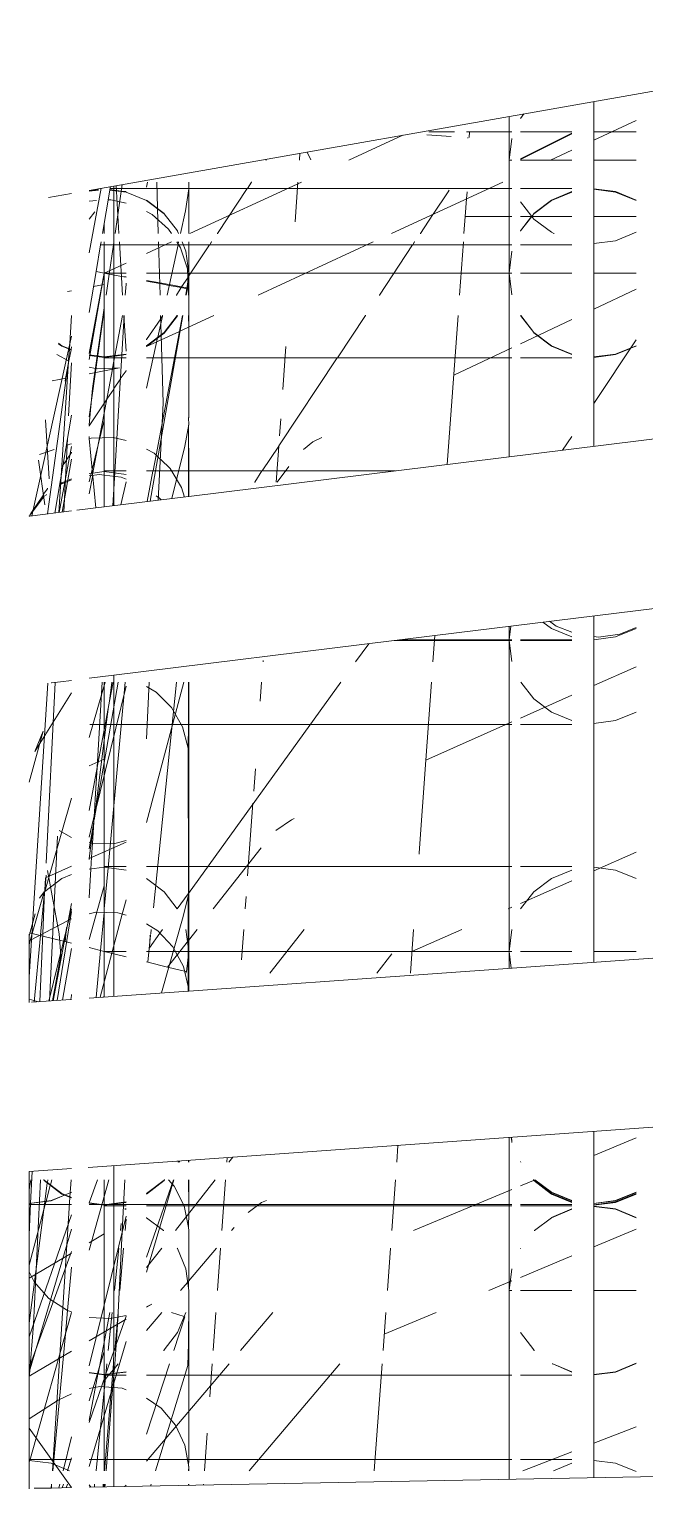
# Model space of a CAD drawing. Header units: millimetres. Extents: x 886808 to 1650903, y -1008069 to 230892.
# Drawn here: x 1015242.5 to 1015351.6, y -507447.1 to -507188.9 of the extents above; entities that cross this region are included whole.
import ezdxf
from ezdxf.xclip import XClip

# ---------------------------------------------------------------- set-up
doc = ezdxf.new("R2010")
doc.units = ezdxf.units.MM
doc.header["$XCLIPFRAME"] = 0
doc.layers.get('0').update_dxf_attribs({"lineweight": 0})
doc.layers.add('A_Dim', color=8, linetype='Continuous', lineweight=5)

# ---------------------------------------------------------------- blocks, each defined once
blk = doc.blocks.new('A$C14C457CE')
for p, q in [((9389.39, 2779.75), (8875.8, 2870.02)), ((9300, 2788.65), (9300, 2795.46)), ((9300, 2795.46), (9300, 2785.11)), ((9300, 2788.65), (9292.5, 2792.11)), ((9312.37, 2793.29), (9312.99, 2792.49)), ((9315, 2780.11), (9315, 2792.82)), ((9292.5, 2790.11), (9300, 2790.11)), ((9300, 2790.16), (9300, 2765.11)), ((9303.88, 2790.11), (9312.99, 2790.11)), ((9312.99, 2785.31), (9303.88, 2789.86)), ((9303.88, 2789.75), (9312.99, 2785.2)), ((9314.49, 2790.11), (9320.04, 2790.11)), ((9320.1, 2790.11), (9322.51, 2790.11)), ((9322.08, 2789.12), (9322, 2790.11)), ((9322.36, 2789.07), (9322.21, 2789.06)), ((9324.66, 2790.11), (9329.18, 2790.11)), ((9325.22, 2789.28), (9329.53, 2789.59)), ((9343.36, 2785.11), (9333.79, 2789.52)), ((8875.8, 2786.79), (9371.71, 2725.59)), ((9300, 2788.65), (9300, 2785.11)), ((9307.68, 2785.11), (9303.88, 2786.86)), ((9314.49, 2788.93), (9315, 2785.11)), ((9350.73, 2786.54), (9350.7, 2786.39)), ((9300, 2785.11), (9292.5, 2785.11)), ((9300, 2785.11), (9300, 2780.04)), ((9300, 2785.11), (9300, 2734.44)), ((9303.88, 2785.11), (9307.68, 2785.11)), ((9312.99, 2785.11), (9307.68, 2785.11)), ((9315, 2785.11), (9314.49, 2785.11)), ((9350.7, 2786.39), (9350.1, 2785.13)), ((9352.11, 2785.11), (9352.03, 2786.32)), ((9357.99, 2785.11), (9357.93, 2785.28)), ((9357.99, 2785.11), (9358.05, 2785.11)), ((9292.5, 2778.04), (9296.12, 2779.53)), ((9292.5, 2778.01), (9296.12, 2779.5)), ((9292.5, 2777.96), (9296.12, 2779.44)), ((9296.12, 2779.53), (9300, 2780.04)), ((9296.12, 2779.5), (9300, 2780)), ((9296.12, 2779.44), (9300, 2779.94)), ((9300, 2780.04), (9300, 2780)), ((9300, 2780), (9300, 2779.94)), ((9300, 2779.94), (9300, 2775.11)), ((9303.88, 2780.11), (9312.99, 2780.11)), ((9303.88, 2779.53), (9307.5, 2778.04)), ((9303.88, 2779.5), (9307.5, 2778.01)), ((9303.88, 2779.44), (9307.5, 2777.96)), ((9314.49, 2780.11), (9385.64, 2780.11)), ((9315, 2775.11), (9315, 2780.11)), ((9335.84, 2772.12), (9316.1, 2781.23)), ((9322.53, 2778.26), (9322.44, 2779.5)), ((9325.78, 2779.5), (9325.63, 2779.81)), ((9325.78, 2779.5), (9328.42, 2775.55)), ((9371.52, 2772.12), (9351.77, 2781.23)), ((9352.9, 2774.2), (9352.39, 2781.23)), ((9360.63, 2781.23), (9360.58, 2781.23)), ((9361.33, 2780.11), (9360.63, 2781.23)), ((9366.65, 2772.12), (9361.38, 2780.11)), ((9371.71, 2781.23), (9371.71, 2780)), ((9371.71, 2780), (9372.3, 2776.15)), ((9371.71, 2772.12), (9371.71, 2780)), ((9377.12, 2772.12), (9377.38, 2781.23)), ((9379.04, 2781.23), (9379.21, 2780.33)), ((9379.21, 2777.96), (9382.83, 2779.44)), ((9382.83, 2779.44), (9385.69, 2779.81)), ((9382.84, 2779.53), (9383.71, 2779.64)), ((9382.84, 2779.5), (9383.71, 2779.64)), ((9384.78, 2772.12), (9383.55, 2780.78)), ((9383.71, 2779.64), (9384.54, 2779.72)), ((9384.59, 2780.59), (9384.09, 2772.12)), ((9384.54, 2779.72), (9385.68, 2779.87)), ((9385, 2779.78), (9385, 2780.52)), ((9385, 2779.78), (9385.67, 2779.9)), ((9385, 2779.78), (9385, 2779.72)), ((9385, 2779.72), (9385, 2777.96)), ((9385.68, 2779.87), (9385.58, 2780.42)), ((9385.69, 2779.81), (9385.68, 2779.87)), ((9387, 2772.12), (9385.69, 2779.81)), ((9389.39, 2768.69), (9387.26, 2780.12)), ((9387.71, 2779.91), (9389.39, 2779.68)), ((9387.72, 2779.87), (9389.39, 2779.65)), ((9387.73, 2779.81), (9389.39, 2779.6)), ((9396.56, 2778.49), (9392.5, 2779.2)), ((9307.5, 2778.04), (9310.61, 2775.66)), ((9307.5, 2778.01), (9307.5, 2777.96)), ((9307.5, 2777.96), (9310.61, 2775.6)), ((9307.5, 2777.96), (9310.61, 2775.66)), ((9312.99, 2777.73), (9310.95, 2775.11)), ((9322.76, 2775.11), (9322.53, 2778.26)), ((9372.3, 2776.15), (9373.19, 2772.12)), ((9376.1, 2775.66), (9379.21, 2778.04)), ((9376.1, 2775.6), (9379.21, 2777.96)), ((9377.25, 2776.54), (9379.21, 2777.96)), ((9379.21, 2777.96), (9379.21, 2778.01)), ((9385.53, 2778.07), (9382.84, 2777.5)), ((9385, 2777.96), (9385, 2772.12)), ((9385.99, 2778.05), (9385.53, 2778.07)), ((9389.39, 2777.86), (9388.05, 2777.94)), ((9292.5, 2775.11), (9300, 2775.11)), ((9300, 2770.35), (9300, 2775.11)), ((9303.88, 2775.11), (9312.99, 2775.11)), ((9310.61, 2774.67), (9307.5, 2772.33)), ((9310.61, 2775.66), (9310.61, 2775.6)), ((9310.61, 2775.6), (9310.99, 2775.11)), ((9310.61, 2775.6), (9310.95, 2775.11)), ((9310.95, 2775.11), (9310.61, 2774.67)), ((9310.95, 2775.11), (9312.99, 2772.57)), ((9311.03, 2775.11), (9312.99, 2772.57)), ((9314.49, 2775.11), (9322.76, 2775.11)), ((9315, 2775.11), (9315, 2770.11)), ((9322.98, 2772.12), (9322.76, 2775.11)), ((9328.49, 2775.51), (9330.7, 2772.12)), ((9373.72, 2772.57), (9376.1, 2775.6)), ((9378.21, 2775.49), (9375.3, 2772.87)), ((9376.1, 2775.6), (9376.1, 2775.66)), ((9379.21, 2776), (9378.21, 2775.49)), ((9386.71, 2772.12), (9386.71, 2773.83)), ((9386.71, 2772.12), (9386.71, 2773.83)), ((9386.71, 2773.83), (9386.71, 2772.12)), ((9386.71, 2772.12), (9386.71, 2773.83)), ((9386.71, 2773.83), (9386.71, 2772.12)), ((9389.39, 2774.67), (9388.38, 2775.97)), ((9296.12, 2770.85), (9292.5, 2772.33)), ((9307.05, 2772.12), (9307, 2772.12)), ((9307.5, 2772.33), (9307.05, 2772.12)), ((9312.99, 2772.57), (9312.99, 2772.53)), ((9330.75, 2772.12), (9330.7, 2772.12)), ((9366.65, 2772.12), (9366.71, 2772.12)), ((9373.53, 2772.12), (9373.72, 2772.53)), ((9373.72, 2772.53), (9373.72, 2772.57)), ((9375.3, 2772.87), (9374.81, 2772.12)), ((9385, 2770.62), (9385, 2772.12)), ((9300, 2770.35), (9296.12, 2770.85)), ((9300, 2770.35), (9300, 2765.11)), ((9303.88, 2770.11), (9312.99, 2770.11)), ((9314.49, 2770.11), (9332.04, 2770.11)), ((9314.49, 2768.97), (9315, 2765.11)), ((9315, 2770.11), (9315, 2765.11)), ((9323.77, 2761.23), (9323.09, 2770.62)), ((9331.7, 2770.62), (9331.75, 2770.62)), ((9332.04, 2770.11), (9331.75, 2770.62)), ((9332.04, 2770.11), (9332.09, 2770.11)), ((9332.09, 2770.11), (9337.96, 2761.23)), ((9332.09, 2770.11), (9367.99, 2770.11)), ((9359.45, 2761.23), (9339.09, 2770.62)), ((9367.7, 2770.62), (9367.65, 2770.62)), ((9367.99, 2770.11), (9367.7, 2770.62)), ((9367.99, 2770.11), (9368.05, 2770.11)), ((9368.05, 2770.11), (9373.51, 2770.11)), ((9371.71, 2764.61), (9368.05, 2770.11)), ((9371.71, 2770.62), (9371.71, 2770.11)), ((9371.71, 2770.11), (9371.71, 2765.11)), ((9371.71, 2765.11), (9372.22, 2768.97)), ((9373.17, 2769.59), (9371.96, 2765.87)), ((9372.22, 2768.97), (9372.91, 2770.62)), ((9373.84, 2770.62), (9373.17, 2769.59)), ((9373.51, 2770.11), (9373.63, 2770.11)), ((9373.52, 2770.62), (9373.6, 2770.25)), ((9373.6, 2770.25), (9373.63, 2770.11)), ((9373.63, 2770.11), (9375.58, 2761.23)), ((9373.63, 2770.11), (9387.35, 2770.11)), ((9379.21, 2768.57), (9374.76, 2770.62)), ((9376.82, 2761.23), (9377.08, 2770.62)), ((9384, 2770.62), (9383.44, 2761.23)), ((9385, 2770.59), (9385, 2770.62)), ((9385.07, 2770.11), (9385, 2770.59)), ((9385, 2750.5), (9385, 2770.59)), ((9385.83, 2764.94), (9385.07, 2770.11)), ((9386.71, 2770.11), (9386.71, 2770.62)), ((9386.71, 2723.74), (9386.71, 2770.62)), ((9386.71, 2770.62), (9386.71, 2765.11)), ((9386.71, 2770.62), (9386.71, 2761.23)), ((9386.71, 2770.62), (9386.71, 2765.11)), ((9386.71, 2765.11), (9386.71, 2770.11)), ((9387.35, 2770.11), (9387.26, 2770.62)), ((9388.15, 2765.38), (9387.35, 2770.11)), ((9371.96, 2765.87), (9371.88, 2764.36)), ((9386.71, 2765.11), (9382.84, 2766.89)), ((9300, 2765.11), (9292.5, 2765.11)), ((9300, 2765.11), (9300, 2758.73)), ((9300, 2765.11), (9300, 2734.44)), ((9303.88, 2765.11), (9312.99, 2765.11)), ((9303.88, 2765.11), (9312.99, 2765.11)), ((9303.88, 2765.11), (9312.99, 2765.11)), ((9315, 2765.11), (9314.49, 2765.11)), ((9315, 2765.11), (9314.49, 2761.25)), ((9314.49, 2765.11), (9379.21, 2765.11)), ((9314.49, 2765.11), (9379.21, 2765.11)), ((9315, 2732.59), (9315, 2765.11)), ((9371.71, 2765.11), (9371.71, 2765.06)), ((9371.71, 2764.61), (9371.71, 2765.06)), ((9371.79, 2764.49), (9371.71, 2765.06)), ((9371.71, 2764.61), (9371.71, 2755.57)), ((9371.79, 2764.49), (9371.71, 2764.54)), ((9371.88, 2764.28), (9371.76, 2761.96)), ((9371.86, 2763.97), (9371.79, 2764.49)), ((9371.88, 2764.36), (9371.81, 2764.39)), ((9372.22, 2761.25), (9371.86, 2763.94)), ((9371.88, 2764.36), (9371.88, 2764.28)), ((9372.99, 2762.7), (9371.88, 2764.28)), ((9376.88, 2763.38), (9375.17, 2763.08)), ((9376.87, 2763.25), (9375.21, 2762.94)), ((9379.21, 2763.69), (9376.87, 2763.25)), ((9379.21, 2763.79), (9376.88, 2763.38)), ((9382.84, 2765.11), (9386.71, 2765.11)), ((9382.84, 2765.11), (9386.71, 2765.11)), ((9382.84, 2764.38), (9383.63, 2764.53)), ((9382.89, 2764.44), (9382.84, 2764.43)), ((9382.84, 2763.33), (9382.84, 2763.17)), ((9383.63, 2764.53), (9382.89, 2764.44)), ((9386.71, 2765.11), (9383.63, 2764.53)), ((9386.33, 2761.23), (9385.83, 2764.94)), ((9386.38, 2761.23), (9385.83, 2764.94)), ((9386.71, 2765.11), (9388.15, 2765.38)), ((9386.71, 2765.11), (9386.71, 2758.96)), ((9389.39, 2750.9), (9386.71, 2765.11)), ((9389.39, 2749.85), (9386.71, 2765.11)), ((9386.71, 2723.74), (9386.71, 2765.11)), ((9386.71, 2723.74), (9386.71, 2765.11)), ((9389.39, 2758.14), (9388.15, 2765.38)), ((9300, 2758.73), (9292.5, 2762.27)), ((9338.02, 2761.23), (9337.96, 2761.23)), ((9371.76, 2761.96), (9371.76, 2761.23)), ((9372.05, 2762.53), (9371.94, 2762.51)), ((9371.97, 2762.33), (9371.94, 2762.51)), ((9372.07, 2762.35), (9371.97, 2762.33)), ((9372.18, 2761.23), (9371.97, 2762.33)), ((9372.99, 2762.7), (9372.05, 2762.53)), ((9373.09, 2762.54), (9372.07, 2762.35)), ((9372.24, 2761.23), (9372.22, 2761.25)), ((9375.17, 2763.08), (9372.99, 2762.7)), ((9373.09, 2762.54), (9372.99, 2762.7)), ((9375.21, 2762.94), (9373.09, 2762.54)), ((9373.92, 2761.23), (9373.09, 2762.54)), ((9373.92, 2761.23), (9373.97, 2761.23)), ((9382.84, 2763.17), (9382.97, 2761.23)), ((9388.61, 2762.74), (9386.71, 2763.11)), ((9386.71, 2763.11), (9386.71, 2761.23)), ((9393.22, 2761.84), (9392.5, 2761.98)), ((9300, 2750.28), (9300, 2758.73)), ((9388.78, 2744.69), (9386.71, 2758.96)), ((9386.71, 2758.96), (9386.71, 2758.56)), ((9389.39, 2739.69), (9386.71, 2758.56)), ((9386.71, 2750.28), (9386.71, 2758.56)), ((9312.99, 2752.61), (9303.88, 2756.9)), ((9312.93, 2757.61), (9310.61, 2754.62)), ((9312.96, 2757.61), (9310.61, 2754.62)), ((9325.94, 2731.24), (9324.03, 2757.61)), ((9340.37, 2757.61), (9340.43, 2757.61)), ((9345.37, 2750.11), (9340.43, 2757.61)), ((9373.28, 2754.85), (9367.3, 2757.61)), ((9371.76, 2757.61), (9371.71, 2755.57)), ((9371.71, 2755.57), (9371.72, 2750.11)), ((9378.58, 2724.74), (9372.8, 2757.61)), ((9377.52, 2732.92), (9372.86, 2757.61)), ((9373.71, 2757.58), (9373.7, 2757.61)), ((9376.09, 2754.49), (9373.71, 2757.58)), ((9376.1, 2754.62), (9373.75, 2757.61)), ((9376.1, 2754.62), (9373.78, 2757.61)), ((9376.38, 2757.61), (9376.33, 2757.61)), ((9376.38, 2757.61), (9376.4, 2757.49)), ((9376.4, 2757.49), (9376.7, 2757.13)), ((9376.4, 2757.49), (9377.22, 2753.77)), ((9376.62, 2754.23), (9376.71, 2757.61)), ((9376.7, 2757.05), (9379.21, 2753.36)), ((9383.22, 2757.61), (9382.84, 2751.29)), ((9383.18, 2757.61), (9385.2, 2723.93)), ((9383.47, 2757.61), (9385.22, 2748.29)), ((9386.71, 2757.61), (9386.71, 2739.11)), ((9386.71, 2757.61), (9386.71, 2723.74)), ((9392.88, 2751.64), (9392.5, 2757.63)), ((9300, 2742.04), (9292.5, 2753.29)), ((9310.61, 2754.62), (9307.5, 2752.26)), ((9310.61, 2754.56), (9307.5, 2752.18)), ((9309.94, 2754.05), (9307.5, 2752.26)), ((9310.61, 2754.62), (9310.61, 2754.56)), ((9373.39, 2754.8), (9373.28, 2754.85)), ((9379.19, 2752.12), (9373.39, 2754.8)), ((9379.19, 2752.12), (9376.09, 2754.49)), ((9376.1, 2754.56), (9376.1, 2754.62)), ((9379.21, 2752.26), (9376.1, 2754.62)), ((9379.21, 2752.18), (9376.1, 2754.56)), ((9376.28, 2742.13), (9376.62, 2754.17)), ((9376.62, 2754.17), (9376.62, 2754.23)), ((9377.22, 2753.77), (9377.24, 2753.69)), ((9377.24, 2753.69), (9379.21, 2744.73)), ((9379.21, 2752.26), (9377.24, 2753.69)), ((9379.21, 2753.29), (9379.21, 2753.36)), ((9392.5, 2753.98), (9399.5, 2722.16)), ((9296.12, 2750.78), (9292.5, 2752.26)), ((9293.49, 2751.81), (9292.5, 2752.21)), ((9293.49, 2751.81), (9292.5, 2752.18)), ((9296.12, 2750.69), (9293.51, 2751.77)), ((9296.12, 2750.72), (9293.51, 2751.77)), ((9300, 2750.28), (9296.12, 2750.78)), ((9300, 2750.22), (9296.12, 2750.72)), ((9300, 2750.19), (9296.12, 2750.69)), ((9307.5, 2752.26), (9303.88, 2750.78)), ((9307.5, 2752.21), (9303.88, 2750.72)), ((9307.5, 2752.18), (9303.88, 2750.69)), ((9307.5, 2752.26), (9307.5, 2752.21)), ((9324.8, 2747.04), (9314.49, 2751.9)), ((9355.06, 2744.52), (9354.51, 2752.13)), ((9379.21, 2752.21), (9379.21, 2752.26)), ((9386.71, 2750.28), (9382.84, 2750.78)), ((9383.6, 2750.59), (9382.84, 2750.72)), ((9384.82, 2750.43), (9382.84, 2750.69)), ((9385, 2750.44), (9384.82, 2750.43)), ((9385, 2750.44), (9385, 2750.5)), ((9385, 2723.95), (9385, 2750.44)), ((9386.71, 2750.19), (9385, 2750.44)), ((9386.71, 2750.22), (9385, 2750.44)), ((9389.39, 2750.63), (9386.71, 2750.28)), ((9389.39, 2750.54), (9386.71, 2750.19)), ((9387.88, 2750.34), (9386.71, 2750.22)), ((9389.39, 2750.57), (9387.96, 2750.35)), ((9392.55, 2751.58), (9392.5, 2752.07)), ((9392.55, 2751.58), (9394.21, 2752.26)), ((9392.56, 2751.53), (9392.55, 2751.58)), ((9392.6, 2751.52), (9392.56, 2751.53)), ((9392.57, 2751.51), (9392.56, 2751.53)), ((9394.21, 2752.18), (9392.57, 2751.51)), ((9392.96, 2749.59), (9392.57, 2751.51)), ((9394.21, 2752.21), (9392.88, 2751.64)), ((9393.01, 2749.85), (9392.88, 2751.64)), ((9392.9, 2749.56), (9395.12, 2750.69)), ((9394.78, 2752.7), (9394.21, 2752.26)), ((9394.79, 2752.63), (9394.21, 2752.18)), ((9394.79, 2752.63), (9394.21, 2752.26)), ((9394.21, 2752.26), (9394.21, 2752.21)), ((9300, 2750.28), (9300, 2750.22)), ((9300, 2750.22), (9300, 2750.19)), ((9300, 2750.19), (9300, 2750.11)), ((9303.88, 2750.11), (9312.99, 2750.11)), ((9314.49, 2750.11), (9345.37, 2750.11)), ((9345.37, 2750.11), (9345.43, 2750.11)), ((9345.43, 2750.11), (9355.78, 2734.58)), ((9345.43, 2750.11), (9379.21, 2750.11)), ((9371.72, 2750.11), (9371.71, 2739.58)), ((9382.84, 2750.11), (9386.71, 2750.11)), ((9382.84, 2747.91), (9382.84, 2747.84)), ((9383.85, 2746.4), (9382.84, 2747.84)), ((9389.39, 2747.3), (9383.98, 2748.36)), ((9383.98, 2748.36), (9387.89, 2748.15)), ((9385.22, 2748.29), (9385.26, 2748.11)), ((9385.26, 2748.11), (9388.75, 2729.47)), ((9386.71, 2750.28), (9386.71, 2750.22)), ((9386.71, 2750.22), (9386.71, 2750.19)), ((9386.71, 2750.19), (9386.71, 2750.11)), ((9387.89, 2748.15), (9388.27, 2748.23)), ((9388.27, 2748.23), (9389.39, 2748.47)), ((9392.5, 2749.23), (9393, 2739.88)), ((9393.26, 2748), (9392.96, 2749.59)), ((9393.01, 2749.62), (9393.01, 2749.85)), ((9394.74, 2722.75), (9393.01, 2749.62)), ((9393.42, 2746.52), (9393.04, 2749.16)), ((9393.55, 2746.49), (9393.26, 2748)), ((9385, 2744.68), (9383.86, 2746.31)), ((9396.73, 2722.5), (9393.42, 2746.52)), ((9393.42, 2746.52), (9395.92, 2746.03)), ((9393.63, 2746), (9393.55, 2746.49)), ((9386.25, 2742.8), (9385, 2744.6)), ((9389.39, 2738.09), (9386.27, 2742.69)), ((9389.39, 2738.26), (9388.78, 2744.69)), ((9377.13, 2724.92), (9376.28, 2742.13)), ((9355.65, 2736.34), (9355.43, 2739.36)), ((9371.71, 2739.58), (9371.76, 2739.51)), ((9371.71, 2730.11), (9371.76, 2738.2)), ((9371.76, 2739.51), (9371.73, 2738.35)), ((9371.73, 2738.35), (9372.43, 2734.52)), ((9371.76, 2738.2), (9371.76, 2725.59)), ((9386.71, 2739.11), (9389.39, 2728.17)), ((9389.39, 2738.01), (9389.39, 2738.09)), ((9395.46, 2722.66), (9392.5, 2739.96)), ((9397.09, 2739.18), (9396.47, 2728.69)), ((9305.52, 2733.76), (9303.88, 2736.21)), ((9349.77, 2735.26), (9348.16, 2736.02)), ((9351.42, 2733.89), (9349.77, 2735.26)), ((9385.1, 2736.04), (9382.84, 2735.49)), ((9389.02, 2735.94), (9385.1, 2736.04)), ((9388.78, 2729.72), (9389.39, 2735.83)), ((9389.39, 2735.83), (9389.02, 2735.94)), ((9389.39, 2735.83), (9389.39, 2736.18)), ((9392.78, 2734.83), (9392.5, 2734.91)), ((9393.41, 2734.61), (9392.78, 2734.83)), ((9393.21, 2735.81), (9393.86, 2722.86)), ((9355.79, 2734.49), (9355.78, 2734.58)), ((9356.25, 2728.1), (9355.79, 2734.49)), ((9355.79, 2734.49), (9358.71, 2730.11)), ((9372.43, 2734.52), (9374.71, 2725.22)), ((9377.86, 2733.25), (9376.77, 2732.2)), ((9378.03, 2730.11), (9377.52, 2732.92)), ((9379.21, 2733.98), (9377.86, 2733.25)), ((9394.71, 2722.75), (9392.5, 2734.45)), ((9392.5, 2733.43), (9392.5, 2733.35)), ((9393.4, 2732.08), (9392.5, 2733.35)), ((9398.14, 2733.03), (9395.58, 2733.89)), ((9335.09, 2730.11), (9358.71, 2730.11)), ((9356.05, 2728.1), (9354.03, 2730.9)), ((9358.71, 2730.11), (9358.76, 2730.11)), ((9358.76, 2730.11), (9360.05, 2728.1)), ((9358.76, 2730.11), (9371.71, 2730.11)), ((9371.71, 2725.59), (9371.71, 2730.11)), ((9371.71, 2730.11), (9371.76, 2730.11)), ((9371.76, 2730.11), (9379.21, 2730.11)), ((9375.03, 2730.55), (9372.99, 2727.21)), ((9376.68, 2732.12), (9375.03, 2730.55)), ((9376.77, 2732.2), (9376.68, 2732.12)), ((9378.07, 2730.05), (9378.03, 2730.11)), ((9379.08, 2724.68), (9378.07, 2730.05)), ((9382.84, 2730.11), (9384.83, 2730.11)), ((9382.84, 2729.48), (9386.71, 2729.99)), ((9384.83, 2730.11), (9385, 2730.11)), ((9385, 2730.11), (9386.71, 2730.11)), ((9386.71, 2729.99), (9386.71, 2730.11)), ((9386.71, 2729.99), (9388.71, 2729.72)), ((9386.71, 2729.39), (9386.71, 2729.99)), ((9388.19, 2723.56), (9388.78, 2729.72)), ((9388.71, 2729.72), (9388.78, 2729.72)), ((9388.78, 2729.72), (9389.39, 2729.64)), ((9394.15, 2722.82), (9392.5, 2732.19)), ((9394, 2731.18), (9393.4, 2732)), ((9397.25, 2724.12), (9398.32, 2732.01)), ((9360.1, 2728.1), (9360.05, 2728.1)), ((9372.99, 2727.21), (9372.49, 2725.5)), ((9382.84, 2728.67), (9383.71, 2729.01)), ((9382.84, 2728.21), (9383.74, 2724.11)), ((9383.71, 2729.01), (9386.71, 2729.39)), ((9386.71, 2729.39), (9387.54, 2729.5)), ((9386.71, 2729.39), (9386.71, 2723.74)), ((9387.54, 2729.5), (9389.39, 2729.26)), ((9388.74, 2729.34), (9389.39, 2726.06)), ((9392.5, 2728.7), (9394.21, 2727.99)), ((9392.5, 2728.52), (9394.61, 2727.65)), ((9394.21, 2727.99), (9394.41, 2727.84)), ((9394.41, 2727.84), (9394.6, 2727.7)), ((9396.74, 2727.06), (9396.76, 2726.96)), ((9371.71, 2725.59), (9371.76, 2725.59)), ((9371.76, 2725.59), (9391.53, 2723.15)), ((9376.64, 2724.98), (9376.9, 2725.29)), ((9376.9, 2725.29), (9377.5, 2725.72)), ((9397.49, 2725.94), (9396.76, 2726.96)), ((9396.94, 2725.92), (9396.95, 2725.88)), ((9396.95, 2725.88), (9397.32, 2725.63)), ((9397.32, 2725.63), (9397.4, 2725.52)), ((9397.4, 2725.52), (9397.43, 2725.49)), ((9397.43, 2725.49), (9397.7, 2725.29)), ((9397.43, 2725.49), (9399.48, 2722.83)), ((9397.48, 2725.87), (9399.71, 2722.61)), ((9399.48, 2722.83), (9397.48, 2725.87)), ((9397.7, 2725.29), (9399.48, 2722.83)), ((9392.5, 2723.03), (9399.88, 2722.11)), ((9399.48, 2722.83), (9399.7, 2722.55)), ((9399.71, 2722.61), (9399.7, 2722.55)), ((9399.7, 2722.55), (9399.72, 2722.51)), ((9399.86, 2722.31), (9399.72, 2722.51)), ((9399.86, 2722.31), (9399.94, 2722.11)), ((9399.86, 2722.31), (9399.88, 2722.11)), ((9399.88, 2722.11), (9399.94, 2722.11)), ((9399.94, 2722.11), (9400, 2722.1)), ((9400, 2722.16), (9400, 2722.1)), ((9285, 2706.32), (9328.14, 2701)), ((9300, 2704.47), (9300, 2700.83)), ((9300, 2704.47), (9300, 2643.19)), ((9300, 2704.47), (9300, 2700.23)), ((9295.39, 2701.21), (9292.5, 2702.41)), ((9296.12, 2700.74), (9292.5, 2702.23)), ((9306.64, 2702.65), (9303.88, 2701.56)), ((9307.5, 2702.23), (9303.88, 2700.74)), ((9307.83, 2703.51), (9306.64, 2702.65)), ((9308.99, 2703.36), (9307.5, 2702.23)), ((9314.68, 2702.66), (9315, 2700.23)), ((9315, 2702.62), (9315, 2700.23)), ((9299.17, 2700.72), (9295.39, 2701.21)), ((9300, 2700.24), (9296.12, 2700.74)), ((9300, 2700.83), (9299.17, 2700.72)), ((9300, 2700.83), (9300, 2700.24)), ((9300, 2692.15), (9300, 2700.24)), ((9300, 2700.23), (9300, 2643.19)), ((9312.99, 2700.23), (9303.88, 2700.23)), ((9303.88, 2700.11), (9312.99, 2700.11)), ((9334.38, 2700.23), (9314.49, 2700.23)), ((9315, 2700.11), (9314.49, 2696.4)), ((9314.49, 2700.11), (9335.34, 2700.11)), ((9315, 2700.23), (9315, 2700.11)), ((9315, 2652.69), (9315, 2700.11)), ((9328.48, 2696.35), (9328.14, 2701)), ((9328.14, 2701), (9335.26, 2700.11)), ((9335.34, 2700.11), (9385, 2693.98)), ((9342.17, 2696.35), (9339.85, 2699.55)), ((9358.55, 2696.35), (9358.54, 2696.58)), ((9292.5, 2695.47), (9300, 2692.15)), ((9385, 2637.15), (9385, 2693.98)), ((9385, 2693.98), (9389.39, 2693.43)), ((9300, 2685.44), (9300, 2692.15)), ((9312.91, 2692.73), (9310.61, 2689.77)), ((9329.74, 2678.95), (9328.74, 2692.73)), ((9371.8, 2655.34), (9344.78, 2692.73)), ((9359.06, 2689.35), (9358.82, 2692.73)), ((9371.71, 2692.73), (9371.71, 2647.13)), ((9371.8, 2692.73), (9371.8, 2685.23)), ((9372.62, 2692.73), (9379.21, 2667.9)), ((9377.99, 2652.81), (9373.92, 2692.73)), ((9377.53, 2691), (9374.77, 2688.23)), ((9379.21, 2691.98), (9377.53, 2691)), ((9379.21, 2682.73), (9378.72, 2692.73)), ((9382.84, 2692.05), (9388.32, 2669.72)), ((9382.98, 2692.73), (9386, 2659.89)), ((9388.49, 2668.39), (9384.21, 2692.73)), ((9385.78, 2689.4), (9385.11, 2692.73)), ((9385.37, 2692.73), (9385.78, 2689.4)), ((9389.39, 2682.94), (9386.56, 2692.73)), ((9386.71, 2637.03), (9386.71, 2692.73)), ((9386.71, 2645.11), (9386.71, 2692.73)), ((9386.71, 2637.03), (9386.71, 2692.73)), ((9386.71, 2692.73), (9386.71, 2637.03)), ((9386.71, 2645.11), (9386.71, 2692.73)), ((9387.06, 2692.73), (9387.95, 2677.71)), ((9392.5, 2693.05), (9394.43, 2692.82)), ((9394.43, 2692.82), (9396.04, 2692.62)), ((9395.38, 2692.7), (9396.99, 2660.7)), ((9396.04, 2692.62), (9396.07, 2692.61)), ((9400, 2640.63), (9396.67, 2692.54)), ((9303.88, 2690.42), (9312.99, 2686.38)), ((9310.61, 2689.77), (9307.5, 2687.42)), ((9385.86, 2688.75), (9385.78, 2689.4)), ((9389.39, 2670.05), (9385.86, 2688.75)), ((9386.34, 2685.23), (9385.93, 2688.42)), ((9392.5, 2690.83), (9398.97, 2680.48)), ((9296.12, 2685.95), (9292.5, 2687.42)), ((9300, 2685.44), (9296.12, 2685.95)), ((9307.5, 2687.42), (9303.88, 2685.95)), ((9374.77, 2688.23), (9372.83, 2684.83)), ((9300, 2685.23), (9300, 2685.44)), ((9312.99, 2685.23), (9303.88, 2685.23)), ((9314.49, 2685.72), (9329.74, 2678.95)), ((9389.26, 2685.23), (9314.49, 2685.23)), ((9371.8, 2685.23), (9371.83, 2681.04)), ((9372.83, 2684.83), (9371.83, 2681.04)), ((9388.32, 2669.72), (9386.34, 2685.23)), ((9397.49, 2684.09), (9398.97, 2680.48)), ((9397.49, 2684.09), (9400, 2675.07)), ((9371.83, 2681.04), (9371.85, 2677.12)), ((9330.9, 2662.55), (9329.74, 2678.95)), ((9389.39, 2677.93), (9386.71, 2679.11)), ((9360.21, 2673.48), (9359.93, 2677.39)), ((9371.85, 2677.12), (9371.8, 2660.11)), ((9387.96, 2677.66), (9388.28, 2672.12)), ((9361.3, 2658.45), (9360.37, 2671.34)), ((9388.28, 2672.12), (9388.43, 2669.76)), ((9394.23, 2666.25), (9392.5, 2672.22)), ((9353.05, 2668.61), (9353.51, 2668.41)), ((9353.51, 2668.41), (9356.31, 2666.51)), ((9388.32, 2669.72), (9388.36, 2669.54)), ((9388.36, 2669.54), (9389.39, 2665.33)), ((9388.49, 2668.39), (9388.36, 2669.54)), ((9388.43, 2669.76), (9388.47, 2669.11)), ((9388.47, 2669.11), (9388.49, 2668.39)), ((9388.49, 2668.39), (9388.52, 2668.29)), ((9388.52, 2668.29), (9388.52, 2668.25)), ((9388.52, 2668.21), (9388.52, 2668.25)), ((9388.53, 2668.15), (9388.52, 2668.21)), ((9388.53, 2668.08), (9388.53, 2668.15)), ((9388.54, 2667.98), (9388.53, 2668.08)), ((9388.57, 2667.95), (9388.54, 2667.98)), ((9389.39, 2663.25), (9388.57, 2667.95)), ((9389.39, 2661.55), (9388.57, 2667.95)), ((9388.57, 2667.95), (9388.78, 2664.24)), ((9392.51, 2665.25), (9394.69, 2666.52)), ((9397.22, 2655.7), (9394.23, 2666.25)), ((9396.42, 2636.34), (9394.97, 2665.52)), ((9292.5, 2662.67), (9300, 2659.34)), ((9330.94, 2662.33), (9330.9, 2662.55)), ((9358.93, 2663.44), (9367.41, 2652.61)), ((9382.84, 2664.75), (9384.82, 2664.22)), ((9389.39, 2661.55), (9382.84, 2664.43)), ((9384.82, 2664.22), (9388.73, 2664.23)), ((9388.73, 2664.23), (9388.78, 2664.24)), ((9388.78, 2664.24), (9389.39, 2664.41)), ((9388.78, 2664.24), (9388.93, 2661.75)), ((9296.12, 2659.48), (9300, 2659.99)), ((9300, 2659.99), (9300, 2660.11)), ((9300, 2659.99), (9300, 2659.34)), ((9303.88, 2660.11), (9312.99, 2660.11)), ((9314.49, 2660.11), (9379.21, 2660.11)), ((9371.8, 2660.11), (9371.8, 2655.34)), ((9382.84, 2660.11), (9386.71, 2660.11)), ((9382.84, 2659.48), (9386.71, 2659.99)), ((9386.71, 2659.99), (9386.71, 2660.11)), ((9386.71, 2659.99), (9389.39, 2659.64)), ((9386.71, 2659.99), (9386.71, 2652.61)), ((9388.93, 2661.75), (9389.07, 2659.68)), ((9389.39, 2661.39), (9389.39, 2661.55)), ((9392.5, 2660.19), (9397.11, 2658.15)), ((9292.5, 2657.99), (9296.12, 2659.48)), ((9300, 2645.11), (9300, 2659.34)), ((9303.88, 2659.48), (9307.5, 2657.99)), ((9303.88, 2657.62), (9312.99, 2653.58)), ((9307.5, 2657.99), (9310.61, 2655.63)), ((9376.1, 2655.63), (9379.21, 2657.99)), ((9386, 2659.89), (9386.71, 2652.61)), ((9389.07, 2659.68), (9389.39, 2654.67)), ((9392.5, 2658.7), (9394.21, 2657.99)), ((9394.21, 2657.99), (9397.22, 2655.7)), ((9394.7, 2648.22), (9396.74, 2659.44)), ((9397.19, 2656.38), (9396.98, 2658.61)), ((9397.11, 2658.15), (9397.21, 2655.97)), ((9310.61, 2655.63), (9312.94, 2652.61)), ((9361.73, 2652.61), (9361.57, 2654.8)), ((9371.8, 2655.34), (9371.84, 2655.28)), ((9371.84, 2655.28), (9371.8, 2655.09)), ((9371.8, 2655.09), (9372.72, 2651.31)), ((9373.77, 2652.61), (9371.84, 2655.28)), ((9371.85, 2654.88), (9371.84, 2646.95)), ((9373.77, 2652.61), (9376.1, 2655.63)), ((9386.71, 2656.71), (9389.39, 2647.2)), ((9397.21, 2655.97), (9397.24, 2655.87)), ((9397.24, 2655.87), (9397.22, 2655.7)), ((9397.22, 2655.7), (9397.26, 2655.67)), ((9397.26, 2655.67), (9397.32, 2655.63)), ((9397.26, 2655.67), (9397.56, 2648.26)), ((9397.99, 2648.04), (9397.26, 2655.67)), ((9397.32, 2655.63), (9398.16, 2654.54)), ((9399.45, 2648.26), (9397.32, 2655.63)), ((9314.49, 2652.91), (9315.17, 2652.61)), ((9315, 2652.69), (9315, 2645.11)), ((9382.84, 2654.22), (9383.51, 2651.71)), ((9386.71, 2652.01), (9386.71, 2652.61)), ((9389.39, 2654.67), (9389.39, 2654.57)), ((9395.75, 2636.38), (9392.5, 2653.6)), ((9392.5, 2652.66), (9396.5, 2636.33)), ((9372.72, 2651.31), (9376.55, 2637.75)), ((9379.21, 2649.99), (9377.21, 2648.76)), ((9384.29, 2651.94), (9382.84, 2651.5)), ((9383.51, 2651.71), (9387.42, 2636.98)), ((9388.2, 2652.05), (9384.29, 2651.94)), ((9386.71, 2652.01), (9387.35, 2645.27)), ((9386.71, 2645.11), (9386.71, 2652.01)), ((9389.39, 2651.77), (9388.2, 2652.05)), ((9395.04, 2636.43), (9392.5, 2652.15)), ((9392.72, 2650.78), (9392.5, 2650.89)), ((9393, 2650.63), (9392.72, 2650.78)), ((9393.07, 2650.6), (9393, 2650.63)), ((9400, 2646.99), (9393.07, 2650.6)), ((9398.96, 2651.76), (9400, 2647.86)), ((9314.49, 2648.96), (9315, 2645.11)), ((9323.33, 2648.99), (9332.2, 2645.06)), ((9332.48, 2641.23), (9331.91, 2648.99)), ((9351.3, 2648.99), (9357.38, 2641.23)), ((9362.38, 2643.59), (9361.99, 2648.99)), ((9370.25, 2648.99), (9375.47, 2642.33)), ((9371.71, 2645.11), (9372.22, 2648.96)), ((9371.71, 2647.13), (9371.71, 2645.11)), ((9372.22, 2648.96), (9372.23, 2648.99)), ((9377.21, 2648.76), (9374.53, 2645.91)), ((9376.83, 2648.35), (9376.36, 2648.99)), ((9378.71, 2645.74), (9376.83, 2648.35)), ((9378.46, 2648.21), (9378.38, 2648.99)), ((9378.97, 2643.2), (9378.48, 2647.97)), ((9378.53, 2648.11), (9378.61, 2647.87)), ((9378.55, 2647.92), (9378.53, 2648.11)), ((9378.71, 2645.74), (9378.55, 2647.92)), ((9393.61, 2646.82), (9393.39, 2649.36)), ((9397.58, 2647.8), (9393.91, 2646.89)), ((9394.7, 2648.22), (9394.38, 2644.36)), ((9397.56, 2648.26), (9398.11, 2636.22)), ((9397.58, 2647.8), (9399.45, 2648.26)), ((9398, 2647.9), (9397.99, 2648.04)), ((9399.12, 2636.15), (9398, 2647.9)), ((9399.45, 2648.26), (9399.51, 2648.28)), ((9400, 2646.35), (9399.45, 2648.26)), ((9399.51, 2648.28), (9399.94, 2648.38)), ((9400, 2648.18), (9400, 2636.07)), ((9300, 2645.11), (9292.5, 2645.11)), ((9300, 2645.11), (9300, 2643.19)), ((9303.88, 2645.11), (9312.99, 2645.11)), ((9303.88, 2645.11), (9312.99, 2645.11)), ((9315, 2645.11), (9314.49, 2645.11)), ((9314.49, 2645.11), (9379.21, 2645.11)), ((9315, 2645.11), (9314.61, 2642.15)), ((9315, 2645.11), (9315, 2642.12)), ((9335.75, 2644.66), (9338.43, 2641.23)), ((9371.84, 2644.1), (9371.71, 2645.11)), ((9371.71, 2645.11), (9371.71, 2638.09)), ((9371.84, 2646.95), (9371.84, 2644.1)), ((9374.53, 2645.91), (9372.68, 2642.46)), ((9382.84, 2645.11), (9386.71, 2645.11)), ((9382.84, 2644.15), (9385, 2644.69)), ((9386.71, 2645.11), (9385, 2644.69)), ((9386.71, 2645.11), (9389.39, 2645.77)), ((9387.35, 2645.27), (9388.11, 2636.93)), ((9392.5, 2646.54), (9393.91, 2646.89)), ((9394.1, 2636.5), (9392.5, 2645.59)), ((9285.11, 2644.25), (9371.71, 2638.09)), ((9372.68, 2642.46), (9371.78, 2638.64)), ((9372.15, 2641.51), (9371.84, 2644.1)), ((9371.84, 2644.1), (9371.85, 2638.91)), ((9372.48, 2641.59), (9375.27, 2642.28)), ((9375.47, 2642.33), (9375.27, 2642.28)), ((9378.97, 2643.2), (9375.47, 2642.33)), ((9379.21, 2643.26), (9378.97, 2643.2)), ((9394.38, 2644.36), (9395.09, 2640.56)), ((9372.15, 2641.51), (9372.48, 2641.59)), ((9372.22, 2641.26), (9372.15, 2641.51)), ((9372.23, 2641.23), (9372.22, 2641.26)), ((9395.88, 2636.37), (9395.09, 2640.56)), ((9371.71, 2638.09), (9371.85, 2638.08)), ((9371.78, 2638.64), (9371.78, 2638.09)), ((9371.85, 2638.91), (9371.85, 2638.08)), ((9371.85, 2638.08), (9389.39, 2636.84)), ((9386.9, 2637.01), (9386.71, 2637.11)), ((9386.71, 2637.11), (9386.71, 2637.03)), ((9392.5, 2637.31), (9392.5, 2637.47)), ((9392.59, 2636.61), (9392.5, 2637.31)), ((9392.5, 2636.62), (9392.59, 2636.61)), ((9392.59, 2636.61), (9399.61, 2636.11)), ((9398.32, 2636.2), (9400, 2636.66)), ((9285.14, 2614.3), (9389.53, 2606.88)), ((9300, 2609.02), (9292.5, 2612.14)), ((9300, 2600.53), (9300, 2613.24)), ((9300, 2613.24), (9300, 2553.2)), ((9300, 2613.24), (9300, 2551.96)), ((9314.59, 2612.21), (9314.49, 2611.48)), ((9314.61, 2612.21), (9314.49, 2611.48)), ((9314.49, 2611.48), (9314.49, 2611.27)), ((9315, 2612.18), (9315, 2586.59)), ((9334.69, 2610.75), (9334.6, 2610.79)), ((9334.69, 2610.75), (9334.69, 2610.78)), ((9334.9, 2607.81), (9334.69, 2610.75)), ((9363.91, 2608.7), (9364.61, 2607.81)), ((9364.98, 2607.81), (9364.92, 2608.63)), ((9312.99, 2607.92), (9312.91, 2607.81)), ((9371.71, 2607.81), (9371.71, 2608.15)), ((9371.78, 2608.14), (9371.78, 2607.81)), ((9373.37, 2607.81), (9373.29, 2608.04)), ((9373.38, 2608.03), (9373.44, 2607.81)), ((9373.65, 2607.81), (9373.57, 2608.02)), ((9385, 2574.4), (9385, 2607.2)), ((9392.5, 2606.67), (9400, 2606.14)), ((9399.49, 2606.18), (9399.74, 2600.56)), ((9400, 2606.14), (9400, 2604.67)), ((9310.41, 2604.7), (9307.5, 2602.51)), ((9310.61, 2604.62), (9307.5, 2602.26)), ((9310.61, 2604.56), (9307.5, 2602.18)), ((9312.99, 2603.61), (9310.35, 2604.7)), ((9310.45, 2604.7), (9310.41, 2604.7)), ((9310.67, 2604.7), (9310.61, 2604.62)), ((9310.61, 2604.62), (9310.61, 2604.56)), ((9310.72, 2604.7), (9310.67, 2604.7)), ((9335.78, 2595.72), (9335.13, 2604.7)), ((9365.86, 2595.72), (9365.21, 2604.7)), ((9367.04, 2604.7), (9374.08, 2595.72)), ((9371.71, 2598.75), (9371.71, 2604.7)), ((9371.78, 2604.7), (9371.71, 2600.31)), ((9374.31, 2603.59), (9372.55, 2600.1)), ((9375.3, 2604.7), (9374.31, 2603.59)), ((9374.36, 2604.7), (9379.21, 2588.34)), ((9379.22, 2590.99), (9374.45, 2604.7)), ((9376.04, 2604.7), (9375.99, 2604.7)), ((9376.1, 2604.62), (9376.04, 2604.7)), ((9379.21, 2602.26), (9376.1, 2604.62)), ((9376.1, 2604.56), (9376.1, 2604.62)), ((9379.21, 2602.18), (9376.1, 2604.56)), ((9383.52, 2595.55), (9383.06, 2604.7)), ((9385.87, 2604.7), (9389.39, 2592.23)), ((9386.71, 2601.74), (9386.71, 2604.7)), ((9386.71, 2553.22), (9386.71, 2604.7)), ((9386.71, 2553.22), (9386.71, 2604.7)), ((9386.71, 2604.7), (9386.71, 2553.22)), ((9389.39, 2600.63), (9387.9, 2604.7)), ((9392.58, 2604.7), (9392.77, 2601.68)), ((9397.32, 2604.62), (9394.21, 2602.26)), ((9397.32, 2604.56), (9394.21, 2602.18)), ((9395.99, 2604.7), (9396.23, 2603.8)), ((9396.23, 2603.8), (9396.25, 2603.74)), ((9396.25, 2603.74), (9397.01, 2600.87)), ((9396.77, 2604.21), (9396.71, 2604.7)), ((9396.78, 2604.15), (9396.77, 2604.21)), ((9397.28, 2600.31), (9396.78, 2604.15)), ((9397.38, 2604.7), (9397.32, 2604.62)), ((9397.32, 2604.62), (9397.32, 2604.56)), ((9397.43, 2604.7), (9397.38, 2604.7)), ((9399.24, 2579.11), (9397.98, 2604.7)), ((9400, 2602.94), (9399.69, 2604.7)), ((9400, 2604.67), (9399.93, 2604.7)), ((9400, 2604.7), (9400, 2550.02)), ((9400, 2604.67), (9400, 2602.94)), ((9296.12, 2601.03), (9292.5, 2602.51)), ((9296.12, 2600.98), (9292.5, 2602.46)), ((9296.12, 2600.78), (9292.5, 2602.26)), ((9296.12, 2600.69), (9292.5, 2602.18)), ((9300, 2600.53), (9296.12, 2601.03)), ((9300, 2600.48), (9296.12, 2600.98)), ((9300, 2600.28), (9296.12, 2600.78)), ((9300, 2600.19), (9296.12, 2600.69)), ((9300, 2600.53), (9300, 2600.48)), ((9307.5, 2602.51), (9303.88, 2601.03)), ((9307.5, 2602.46), (9303.88, 2600.98)), ((9307.5, 2602.26), (9303.88, 2600.78)), ((9307.5, 2602.18), (9303.88, 2600.69)), ((9307.5, 2602.51), (9307.5, 2602.46)), ((9331.94, 2595.72), (9314.49, 2602.98)), ((9358.84, 2600.69), (9357.95, 2601.06)), ((9361.22, 2598.93), (9358.84, 2600.69)), ((9386.71, 2600.28), (9382.84, 2600.78)), ((9386.71, 2600.19), (9382.84, 2600.69)), ((9386.71, 2601.74), (9386.71, 2600.31)), ((9389.39, 2600.54), (9386.71, 2600.19)), ((9389.39, 2600.63), (9387.11, 2600.31)), ((9389.39, 2600.59), (9389.39, 2600.63)), ((9392.73, 2602.41), (9392.5, 2602.51)), ((9392.73, 2602.41), (9392.5, 2602.46)), ((9394.21, 2602.26), (9392.5, 2601.56)), ((9394.21, 2602.18), (9392.5, 2601.48)), ((9393.6, 2602.01), (9392.73, 2602.41)), ((9392.77, 2601.68), (9392.78, 2601.59)), ((9392.78, 2601.59), (9395.87, 2553.22)), ((9393.7, 2601.97), (9393.65, 2602.04)), ((9396.12, 2601.03), (9393.75, 2602)), ((9396.12, 2600.98), (9393.75, 2602)), ((9400, 2600.53), (9396.12, 2601.03)), ((9400, 2600.48), (9396.12, 2600.98)), ((9397.01, 2600.87), (9397.16, 2600.31)), ((9399.74, 2600.56), (9399.75, 2600.51)), ((9400, 2600.53), (9400, 2602.94)), ((9400, 2600.53), (9400, 2600.48)), ((9292.5, 2598.04), (9296.12, 2599.53)), ((9292.5, 2597.99), (9296.12, 2599.48)), ((9296.12, 2599.53), (9300, 2600.04)), ((9296.12, 2599.48), (9300, 2599.99)), ((9300, 2600.48), (9300, 2600.28)), ((9300, 2600.28), (9300, 2600.19)), ((9300, 2600.04), (9300, 2600.19)), ((9300, 2599.99), (9300, 2600.04)), ((9300, 2592.84), (9300, 2599.99)), ((9303.88, 2600.31), (9312.99, 2600.31)), ((9303.88, 2600.11), (9312.99, 2600.11)), ((9303.88, 2599.53), (9307.5, 2598.04)), ((9303.88, 2599.48), (9307.5, 2597.99)), ((9307.5, 2598.04), (9307.5, 2597.99)), ((9307.5, 2597.99), (9310.49, 2595.72)), ((9314.49, 2600.31), (9389.39, 2600.31)), ((9314.49, 2600.11), (9371.78, 2600.11)), ((9371.78, 2596.42), (9371.71, 2598.75)), ((9372.55, 2600.1), (9371.75, 2596.26)), ((9371.78, 2600.11), (9372.55, 2600.1)), ((9372.55, 2600.1), (9375.72, 2600.11)), ((9375.72, 2600.11), (9379.21, 2600.11)), ((9376.22, 2595.72), (9379.21, 2597.99)), ((9379.21, 2597.99), (9379.21, 2598.04)), ((9382.84, 2600.11), (9386.71, 2600.11)), ((9382.84, 2599.53), (9383.05, 2599.56)), ((9382.84, 2599.48), (9383.06, 2599.51)), ((9389.39, 2571.78), (9382.84, 2598.27)), ((9386.98, 2600.31), (9386.71, 2600.28)), ((9386.71, 2600.31), (9386.71, 2600.28)), ((9386.71, 2600.19), (9386.71, 2600.11)), ((9392.5, 2600.31), (9400, 2600.31)), ((9400, 2576.93), (9392.5, 2598.48)), ((9397.16, 2600.31), (9397.39, 2599.45)), ((9397.39, 2599.45), (9397.28, 2600.31)), ((9397.39, 2599.45), (9397.39, 2599.42)), ((9400, 2579.34), (9397.39, 2599.42)), ((9397.39, 2599.42), (9400, 2589.6)), ((9399.75, 2600.51), (9400, 2594.95)), ((9400, 2600.48), (9400, 2600.31)), ((9300, 2592.84), (9292.5, 2595.96)), ((9310.49, 2595.72), (9310.54, 2595.72)), ((9364.14, 2595.72), (9363.67, 2596.27)), ((9371.71, 2595.72), (9371.75, 2596.26)), ((9371.71, 2586.83), (9371.71, 2595.72)), ((9376.17, 2595.72), (9376.22, 2595.72)), ((9383.02, 2595.72), (9382.84, 2597.74)), ((9384.26, 2581.23), (9383.52, 2595.55)), ((9383.82, 2595.72), (9383.69, 2596.97)), ((9392.5, 2595.97), (9400, 2570.65)), ((9300, 2585.11), (9300, 2592.84)), ((9389.39, 2593.54), (9386.71, 2595.11)), ((9312.99, 2587.43), (9303.88, 2591.22)), ((9312.94, 2592.61), (9312.99, 2592.55)), ((9336.55, 2585.11), (9336, 2592.61)), ((9366.63, 2585.11), (9366.08, 2592.61)), ((9366.79, 2592.61), (9371.78, 2586.74)), ((9372.22, 2588.96), (9373.72, 2592.55)), ((9373.72, 2592.55), (9373.77, 2592.61)), ((9376.52, 2592.61), (9379.21, 2589.17)), ((9383.92, 2585.11), (9383.28, 2592.61)), ((9384.9, 2585.11), (9384.13, 2592.61)), ((9400, 2571.42), (9392.5, 2592.04)), ((9400, 2587.32), (9392.5, 2591.72)), ((9314.49, 2588.96), (9315, 2585.11)), ((9371.71, 2585.11), (9372.22, 2588.96)), ((9392.5, 2589.23), (9393.23, 2581.56)), ((9399.11, 2586.63), (9400, 2588.39)), ((9300, 2585.11), (9292.5, 2585.11)), ((9300, 2570.24), (9300, 2585.11)), ((9303.88, 2585.11), (9312.99, 2585.11)), ((9318.56, 2585.11), (9314.49, 2586.81)), ((9315, 2585.11), (9314.49, 2585.11)), ((9315, 2585.11), (9315, 2586.59)), ((9315, 2585.11), (9315, 2570.11)), ((9371.71, 2585.11), (9371.71, 2583.63)), ((9371.91, 2586.6), (9371.78, 2586.74)), ((9371.78, 2585.67), (9371.78, 2586.74)), ((9373.17, 2585.11), (9371.91, 2586.6)), ((9396.51, 2583.71), (9399.11, 2586.63)), ((9371.71, 2570.11), (9371.71, 2583.63)), ((9371.71, 2583.63), (9371.78, 2575.76)), ((9379.21, 2582.16), (9378.27, 2582.71)), ((9378.27, 2582.71), (9379.21, 2582.24)), ((9386.71, 2584.76), (9386.71, 2582.63)), ((9386.71, 2584.76), (9386.71, 2553.22)), ((9386.71, 2553.22), (9386.71, 2584.76)), ((9386.71, 2582.63), (9386.71, 2580.19)), ((9393.23, 2581.56), (9396.51, 2583.71)), ((9337.11, 2577.39), (9327.88, 2581.23)), ((9337.32, 2574.5), (9336.83, 2581.23)), ((9362.56, 2574.5), (9356.84, 2581.23)), ((9367.4, 2574.5), (9366.91, 2581.23)), ((9373.72, 2577.67), (9372.23, 2581.23)), ((9372.54, 2580.5), (9372.45, 2580.47)), ((9374.39, 2574.5), (9372.45, 2580.47)), ((9372.54, 2580.5), (9374.78, 2581.23)), ((9379.21, 2578.02), (9376.48, 2581.23)), ((9382.84, 2580.71), (9385.6, 2580.13)), ((9386.41, 2570.36), (9382.84, 2580.59)), ((9389.39, 2576.19), (9382.84, 2580.03)), ((9384.26, 2580.41), (9384.26, 2581.23)), ((9384.83, 2574.5), (9384.26, 2581.23)), ((9384.28, 2580.11), (9384.26, 2580.41)), ((9384.28, 2580.11), (9384.52, 2576.24)), ((9385.98, 2574.5), (9385.3, 2581.23)), ((9385.6, 2580.13), (9389.39, 2580.34)), ((9385.71, 2581.23), (9387.8, 2570.38)), ((9386.71, 2580.19), (9386.71, 2577.77)), ((9392.5, 2581.32), (9393.23, 2581.56)), ((9392.5, 2581.23), (9399.89, 2555.05)), ((9393.23, 2581.56), (9393.59, 2577.36)), ((9312.99, 2577.67), (9310.61, 2574.59)), ((9376.1, 2574.59), (9373.72, 2577.67)), ((9386.71, 2576.02), (9386.71, 2577.77)), ((9393.59, 2577.36), (9395.81, 2553.22)), ((9400, 2569.56), (9399.24, 2579.11)), ((9400, 2579.19), (9400, 2579.34)), ((9371.78, 2575.76), (9371.91, 2571.87)), ((9382.84, 2576.08), (9389.39, 2553.97)), ((9384.91, 2571.32), (9384.52, 2576.24)), ((9386.71, 2570.24), (9386.71, 2576.02)), ((9296.12, 2570.74), (9292.5, 2572.23)), ((9296.12, 2570.69), (9292.5, 2572.18)), ((9307.24, 2572.12), (9303.88, 2570.74)), ((9307.24, 2572.12), (9303.88, 2570.69)), ((9307.34, 2572.12), (9307.24, 2572.12)), ((9310.54, 2574.5), (9310.49, 2574.5)), ((9310.61, 2574.56), (9310.54, 2574.5)), ((9310.61, 2574.59), (9310.61, 2574.56)), ((9338.86, 2553.21), (9337.49, 2572.12)), ((9361.05, 2553.21), (9344.95, 2572.12)), ((9379.21, 2554.94), (9364.59, 2572.12)), ((9367.99, 2566.31), (9367.57, 2572.12)), ((9379.21, 2559.68), (9375.16, 2572.12)), ((9376.1, 2574.56), (9376.1, 2574.59)), ((9376.17, 2574.5), (9376.1, 2574.56)), ((9376.22, 2574.5), (9376.17, 2574.5)), ((9384.91, 2571.32), (9384.23, 2572.12)), ((9385.04, 2572.12), (9385, 2574.4)), ((9385, 2571.21), (9385.04, 2572.12)), ((9386.66, 2553.22), (9385.04, 2572.12)), ((9388.15, 2553.22), (9386.23, 2572.12)), ((9386.71, 2574.31), (9389.39, 2565.6)), ((9400, 2569.98), (9392.5, 2574.37)), ((9300, 2570.24), (9296.12, 2570.74)), ((9300, 2570.19), (9296.12, 2570.69)), ((9300, 2570.24), (9300, 2570.19)), ((9300, 2570.19), (9300, 2570.11)), ((9303.88, 2570.11), (9312.99, 2570.11)), ((9314.49, 2570.11), (9379.21, 2570.11)), ((9315, 2551.68), (9315, 2570.11)), ((9371.71, 2555.22), (9371.71, 2570.11)), ((9371.91, 2571.87), (9373.04, 2568.16)), ((9386.71, 2570.24), (9382.84, 2570.74)), ((9384.5, 2570.47), (9382.84, 2570.69)), ((9382.84, 2570.11), (9384.61, 2570.11)), ((9385, 2570.41), (9384.5, 2570.47)), ((9384.61, 2570.11), (9385, 2570.11)), ((9385.13, 2571.06), (9384.91, 2571.32)), ((9385, 2570.46), (9384.91, 2571.32)), ((9385, 2570.46), (9385, 2571.21)), ((9385, 2570.41), (9385, 2570.46)), ((9385, 2550.37), (9385, 2570.41)), ((9385.19, 2570.38), (9385, 2570.41)), ((9385, 2570.11), (9386.43, 2570.11)), ((9385.15, 2568.28), (9385, 2570.11)), ((9385.72, 2570.36), (9385.13, 2571.06)), ((9386.42, 2570.22), (9385.19, 2570.38)), ((9385.77, 2570.31), (9385.72, 2570.36)), ((9385.94, 2570.11), (9385.77, 2570.31)), ((9386.5, 2569.45), (9385.94, 2570.11)), ((9386.49, 2570.11), (9386.42, 2570.22)), ((9386.71, 2570.19), (9386.42, 2570.22)), ((9386.43, 2570.11), (9386.49, 2570.11)), ((9389.39, 2561.78), (9386.49, 2570.11)), ((9386.49, 2570.11), (9386.71, 2570.11)), ((9389.39, 2570.59), (9386.71, 2570.24)), ((9389.39, 2570.54), (9386.71, 2570.19)), ((9386.71, 2570.24), (9386.71, 2570.19)), ((9386.71, 2570.19), (9386.71, 2570.11)), ((9387.8, 2570.38), (9387.81, 2570.33)), ((9387.81, 2570.33), (9389.39, 2562.13)), ((9373.04, 2568.16), (9377.64, 2553.21)), ((9383.54, 2567.81), (9382.84, 2567.56)), ((9387.45, 2568.12), (9383.54, 2567.81)), ((9386.35, 2553.22), (9385.15, 2568.28)), ((9389.39, 2567.76), (9387.45, 2568.12)), ((9379.21, 2566.05), (9376.64, 2564.27)), ((9394.84, 2565.72), (9392.5, 2566.83)), ((9400, 2562.42), (9394.84, 2565.72)), ((9376.64, 2564.27), (9374.1, 2561.29)), ((8875.8, 2559.89), (9389.39, 2550.29)), ((9300, 2558.09), (9292.5, 2561.01)), ((9368.94, 2553.21), (9368.46, 2559.85)), ((9374.1, 2561.29), (9372.43, 2557.75)), ((9392.5, 2550.27), (9400, 2560.77)), ((9393.98, 2553.22), (9392.5, 2559.21)), ((9372.43, 2557.75), (9371.73, 2553.89)), ((9292.5, 2553.06), (9296.12, 2554.54)), ((9296.12, 2554.54), (9300, 2555.05)), ((9300, 2555.05), (9300, 2555.21)), ((9300, 2554.7), (9300, 2555.05)), ((9300, 2551.96), (9300, 2554.7)), ((9312.53, 2553.2), (9303.88, 2556.57)), ((9312.99, 2555.21), (9303.88, 2555.21)), ((9303.88, 2554.54), (9307.15, 2553.2)), ((9389.39, 2555.23), (9314.49, 2555.21)), ((9371.75, 2554.02), (9371.71, 2555.22)), ((9392.5, 2555.52), (9393.21, 2553.22)), ((9400, 2555.23), (9392.5, 2555.23)), ((9392.84, 2553.22), (9396.12, 2554.56)), ((9396.12, 2554.56), (9400, 2555.06)), ((9399.89, 2555.05), (9400, 2554.72)), ((9400, 2555.06), (9400, 2555.23)), ((9400, 2554.72), (9400, 2555.06)), ((9400, 2554.65), (9400, 2554.72)), ((9400, 2553.22), (9400, 2554.65)), ((9371.73, 2553.89), (9371.71, 2553.21)), ((9371.73, 2553.89), (9371.75, 2553.21)), ((9400, 2550.02), (9400, 2553.22)), ((9363.12, 2550.78), (9363.08, 2550.83)), ((9369.13, 2550.67), (9369.12, 2550.83)), ((9371.71, 2550.62), (9371.71, 2550.83)), ((9371.75, 2550.83), (9371.75, 2550.62)), ((9378.38, 2550.83), (9378.48, 2550.49)), ((9383.07, 2550.41), (9382.84, 2550.68)), ((9386.58, 2550.34), (9386.54, 2550.83)), ((9386.71, 2550.34), (9386.71, 2550.83)), ((9386.71, 2550.83), (9386.71, 2550.34)), ((9386.71, 2550.83), (9386.71, 2550.34)), ((9386.71, 2550.83), (9386.71, 2550.34)), ((9386.71, 2550.34), (9386.71, 2550.83)), ((9386.71, 2550.83), (9386.71, 2550.34)), ((9386.9, 2550.34), (9386.86, 2550.83)), ((9388.45, 2550.31), (9388.4, 2550.83)), ((9389.07, 2550.3), (9389.39, 2550.72)), ((9392.5, 2550.23), (9396.06, 2550.16)), ((9393.42, 2550.21), (9393.2, 2550.83)), ((9393.94, 2550.83), (9394.14, 2550.2)), ((9394.73, 2550.19), (9394.57, 2550.83)), ((9396.03, 2550.83), (9396.09, 2550.16)), ((9396.03, 2550.83), (9396.06, 2550.16)), ((9396.06, 2550.16), (9396.09, 2550.16)), ((9396.09, 2550.16), (9399.12, 2550.11))]:
    blk.add_line(p, q)

msp = doc.modelspace()

# ---------------------------------------------------------------- block references
at = {"layer": 'A_Dim', "transparency": 33554636}
ref = msp.add_blockref('A$C14C457CE', (1024642.53, -509997.13), dxfattribs=dict(at, xscale=-1))
XClip(ref).set_block_clipping_path([(7946.8262406772, -441.4141993674), (10608.649371153, 4022.528169149)])

doc.saveas('drawing.dxf')
